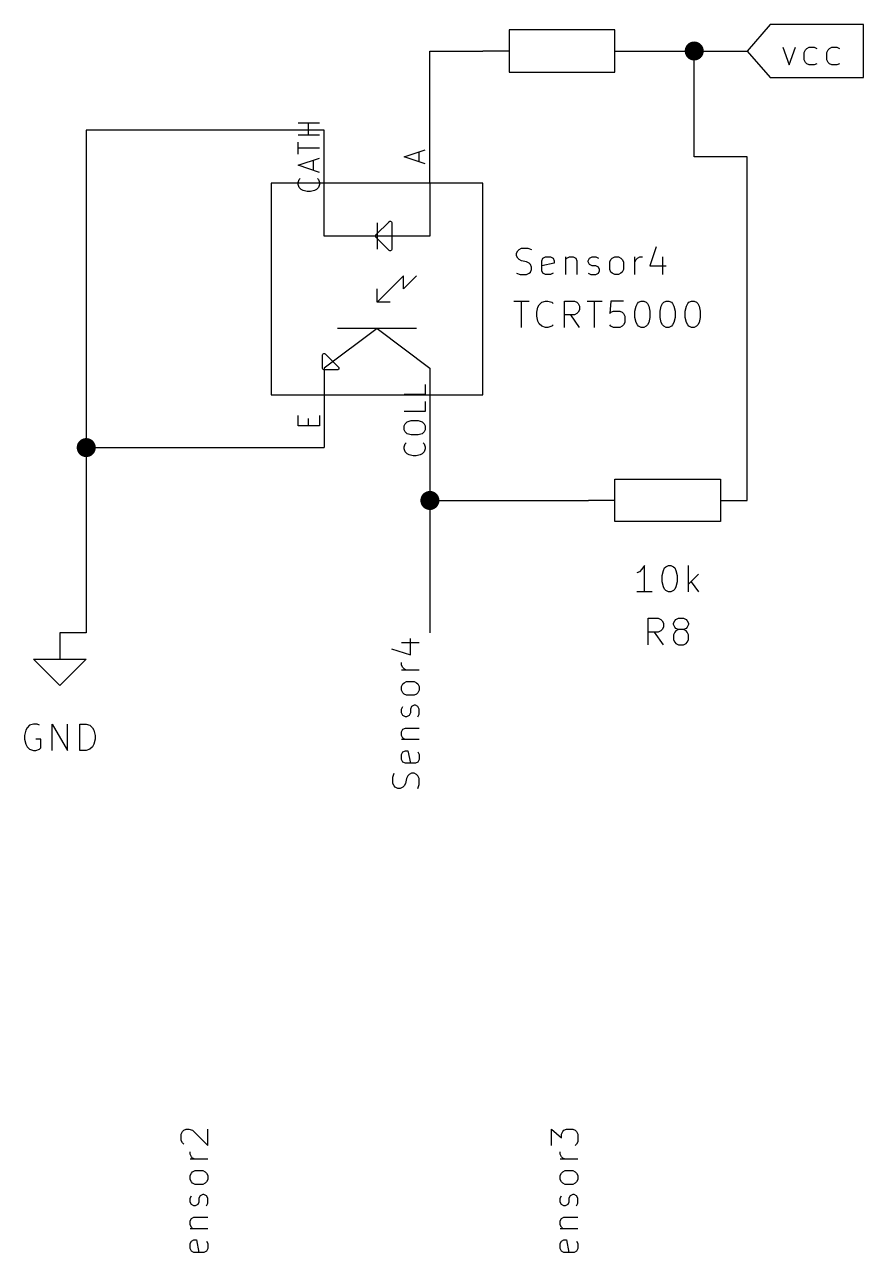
# Model space of a CAD drawing. Extents: x 0.4 to 11.3, y -7.9 to -0.4.
# Drawn here: x 5.933 to 7.52, y -3.972 to -1.65 of the extents above; entities that cross this region are included whole.
import ezdxf

# ---------------------------------------------------------------- set-up
doc = ezdxf.new("R2010")
doc.units = 0
doc.header["$MEASUREMENT"] = 0
for name, color, linetype in [('CYAN2', 4, 'CONTINUOUS'), ('GRAY1', 251, 'CONTINUOUS'), ('GREEN3', 91, 'CONTINUOUS'), ('LYELLOW', 51, 'CONTINUOUS'), ('RED2', 1, 'CONTINUOUS'), ('RED3', 11, 'CONTINUOUS')]:
    doc.layers.add(name, color=color, linetype=linetype)

msp = doc.modelspace()

# ---------------------------------------------------------------- linework, layer by layer
at = {"layer": 'CYAN2', "linetype": 'CONTINUOUS'}
for p, q in [((6.8639, -2.0823), (6.8663, -2.0776)), ((6.8639, -2.0871), (6.8639, -2.0823)), ((6.8663, -2.0918), (6.8639, -2.0871)), ((6.8663, -2.0776), (6.8687, -2.0752)), ((6.8687, -2.0752), (6.8734, -2.0728)), ((6.8734, -2.0728), (6.8853, -2.0728)), ((6.8853, -2.0728), (6.8925, -2.0752)), ((6.9139, -2.0918), (6.9187, -2.0895)), ((6.9187, -2.0895), (6.9282, -2.0895)), ((6.9282, -2.0895), (6.9329, -2.0918)), ((6.9568, -2.0895), (6.9568, -2.1228)), ((6.9591, -2.0918), (6.9639, -2.0895)), ((6.9639, -2.0895), (6.971, -2.0895)), ((6.971, -2.0895), (6.9758, -2.0918)), ((7.002, -2.0918), (7.0068, -2.0895)), ((7.0068, -2.0895), (7.0139, -2.0895)), ((7.0139, -2.0895), (7.0187, -2.0918)), ((7.0449, -2.0918), (7.0496, -2.0895)), ((7.0496, -2.0895), (7.0568, -2.0895)), ((7.0568, -2.0895), (7.0615, -2.0918)), ((7.0877, -2.1228), (7.0877, -2.0895)), ((7.0925, -2.0918), (7.0972, -2.0895)), ((7.0972, -2.0895), (7.102, -2.0895)), ((7.1282, -2.0704), (7.1163, -2.1061)), ((7.1401, -2.0895), (7.1401, -2.1228)), ((6.8687, -2.0942), (6.8663, -2.0918)), ((6.8734, -2.0966), (6.8687, -2.0942)), ((6.8829, -2.099), (6.8734, -2.0966)), ((6.8877, -2.1014), (6.8829, -2.099)), ((6.8901, -2.1038), (6.8877, -2.1014)), ((6.8925, -2.1085), (6.8901, -2.1038)), ((6.8925, -2.1133), (6.8925, -2.1085)), ((6.9115, -2.0966), (6.9139, -2.0918)), ((6.9115, -2.1157), (6.9115, -2.0966)), ((6.9353, -2.1014), (6.9115, -2.1061)), ((6.9329, -2.0918), (6.9353, -2.0966)), ((6.9353, -2.0966), (6.9353, -2.1014)), ((6.9568, -2.0942), (6.9591, -2.0918)), ((6.9758, -2.0918), (6.9782, -2.0966)), ((6.9782, -2.0966), (6.9782, -2.1228)), ((6.9996, -2.0966), (7.002, -2.0918)), ((6.9996, -2.099), (6.9996, -2.0966)), ((7.002, -2.1038), (6.9996, -2.099)), ((7.0068, -2.1061), (7.002, -2.1038)), ((7.0139, -2.1061), (7.0068, -2.1061)), ((7.0187, -2.1085), (7.0139, -2.1061)), ((7.021, -2.1133), (7.0187, -2.1085)), ((7.0401, -2.099), (7.0425, -2.0942)), ((7.0401, -2.1133), (7.0401, -2.099)), ((7.0425, -2.0942), (7.0449, -2.0918)), ((7.0615, -2.0918), (7.0639, -2.0942)), ((7.0639, -2.0942), (7.0663, -2.099)), ((7.0663, -2.099), (7.0663, -2.1133)), ((7.0877, -2.099), (7.0901, -2.0942)), ((7.0901, -2.0942), (7.0925, -2.0918)), ((7.1163, -2.1061), (7.1472, -2.1061)), ((6.8639, -2.1204), (6.871, -2.1228)), ((6.871, -2.1228), (6.8829, -2.1228)), ((6.8829, -2.1228), (6.8877, -2.1204)), ((6.8877, -2.1204), (6.8901, -2.118)), ((6.8901, -2.118), (6.8925, -2.1133)), ((6.9139, -2.1204), (6.9115, -2.1157)), ((6.9187, -2.1228), (6.9139, -2.1204)), ((6.9282, -2.1228), (6.9187, -2.1228)), ((6.9329, -2.1204), (6.9282, -2.1228)), ((6.9996, -2.1204), (7.0044, -2.1228)), ((7.0044, -2.1228), (7.0139, -2.1228)), ((7.0139, -2.1228), (7.0187, -2.1204)), ((7.0187, -2.1204), (7.021, -2.1157)), ((7.021, -2.1157), (7.021, -2.1133)), ((7.0425, -2.118), (7.0401, -2.1133)), ((7.0449, -2.1204), (7.0425, -2.118)), ((7.0496, -2.1228), (7.0449, -2.1204)), ((7.0568, -2.1228), (7.0496, -2.1228)), ((7.0615, -2.1204), (7.0568, -2.1228)), ((7.0639, -2.118), (7.0615, -2.1204)), ((7.0663, -2.1133), (7.0639, -2.118)), ((6.8591, -2.1728), (6.8877, -2.1728)), ((6.8734, -2.2228), (6.8734, -2.1728)), ((6.9044, -2.1847), (6.9068, -2.1799)), ((6.9068, -2.1799), (6.9115, -2.1752)), ((6.9115, -2.1752), (6.9187, -2.1728)), ((6.9187, -2.1728), (6.9234, -2.1728)), ((6.9234, -2.1728), (6.9306, -2.1752)), ((6.9306, -2.1752), (6.9329, -2.1776)), ((6.9544, -2.2228), (6.9544, -2.1728)), ((6.9544, -2.1728), (6.9734, -2.1728)), ((6.9734, -2.1728), (6.9782, -2.1752)), ((6.9782, -2.1752), (6.9806, -2.1776)), ((6.9806, -2.1776), (6.9829, -2.1823)), ((6.9829, -2.1823), (6.9829, -2.1895)), ((6.9972, -2.1728), (7.0258, -2.1728)), ((7.0115, -2.2228), (7.0115, -2.1728)), ((7.0425, -2.1728), (7.0401, -2.1966)), ((7.0663, -2.1728), (7.0425, -2.1728)), ((7.0877, -2.1918), (7.0901, -2.1823)), ((7.0901, -2.1823), (7.0925, -2.1776)), ((7.0925, -2.1776), (7.0949, -2.1752)), ((7.0949, -2.1752), (7.0996, -2.1728)), ((7.0996, -2.1728), (7.1044, -2.1728)), ((7.1044, -2.1728), (7.1091, -2.1752)), ((7.1091, -2.1752), (7.1115, -2.1776)), ((7.1115, -2.1776), (7.1139, -2.1823)), ((7.1139, -2.1823), (7.1163, -2.1918)), ((7.1353, -2.1918), (7.1377, -2.1823)), ((7.1377, -2.1823), (7.1401, -2.1776)), ((7.1401, -2.1776), (7.1425, -2.1752)), ((7.1425, -2.1752), (7.1472, -2.1728)), ((7.1472, -2.1728), (7.152, -2.1728)), ((7.152, -2.1728), (7.1568, -2.1752)), ((7.1568, -2.1752), (7.1591, -2.1776)), ((7.1591, -2.1776), (7.1615, -2.1823)), ((7.1615, -2.1823), (7.1639, -2.1918)), ((7.1829, -2.1918), (7.1853, -2.1823)), ((7.1853, -2.1823), (7.1877, -2.1776)), ((7.1877, -2.1776), (7.1901, -2.1752)), ((7.1901, -2.1752), (7.1948, -2.1728)), ((7.1948, -2.1728), (7.1996, -2.1728)), ((7.1996, -2.1728), (7.2044, -2.1752)), ((7.2044, -2.1752), (7.2068, -2.1776)), ((7.2068, -2.1776), (7.2091, -2.1823)), ((7.2091, -2.1823), (7.2115, -2.1918)), ((6.902, -2.1942), (6.9044, -2.1847)), ((6.902, -2.2014), (6.902, -2.1942)), ((6.9044, -2.2109), (6.902, -2.2014)), ((6.9734, -2.199), (6.9544, -2.199)), ((6.9829, -2.2228), (6.9663, -2.199)), ((6.9782, -2.1966), (6.9734, -2.199)), ((6.9806, -2.1942), (6.9782, -2.1966)), ((6.9829, -2.1895), (6.9806, -2.1942)), ((7.0401, -2.1966), (7.0425, -2.1942)), ((7.0425, -2.1942), (7.0472, -2.1918)), ((7.0472, -2.1918), (7.0591, -2.1918)), ((7.0591, -2.1918), (7.0639, -2.1942)), ((7.0639, -2.1942), (7.0663, -2.1966)), ((7.0663, -2.1966), (7.0687, -2.2014)), ((7.0687, -2.2014), (7.0687, -2.2133)), ((7.0877, -2.2038), (7.0877, -2.1918)), ((7.0901, -2.2133), (7.0877, -2.2038)), ((7.1163, -2.2038), (7.1139, -2.2133)), ((7.1163, -2.1918), (7.1163, -2.2038)), ((7.1353, -2.2038), (7.1353, -2.1918)), ((7.1377, -2.2133), (7.1353, -2.2038)), ((7.1639, -2.2038), (7.1615, -2.2133)), ((7.1639, -2.1918), (7.1639, -2.2038)), ((7.1829, -2.2038), (7.1829, -2.1918)), ((7.1853, -2.2133), (7.1829, -2.2038)), ((7.2115, -2.2038), (7.2091, -2.2133)), ((7.2115, -2.1918), (7.2115, -2.2038)), ((6.9068, -2.2157), (6.9044, -2.2109)), ((6.9115, -2.2204), (6.9068, -2.2157)), ((6.9187, -2.2228), (6.9115, -2.2204)), ((6.9234, -2.2228), (6.9187, -2.2228)), ((6.9306, -2.2204), (6.9234, -2.2228)), ((6.9329, -2.218), (6.9306, -2.2204)), ((7.0425, -2.2204), (7.0401, -2.218)), ((7.0472, -2.2228), (7.0425, -2.2204)), ((7.0591, -2.2228), (7.0472, -2.2228)), ((7.0639, -2.2204), (7.0591, -2.2228)), ((7.0663, -2.218), (7.0639, -2.2204)), ((7.0687, -2.2133), (7.0663, -2.218)), ((7.0925, -2.218), (7.0901, -2.2133)), ((7.0949, -2.2204), (7.0925, -2.218)), ((7.0996, -2.2228), (7.0949, -2.2204)), ((7.1044, -2.2228), (7.0996, -2.2228)), ((7.1091, -2.2204), (7.1044, -2.2228)), ((7.1115, -2.218), (7.1091, -2.2204)), ((7.1139, -2.2133), (7.1115, -2.218)), ((7.1401, -2.218), (7.1377, -2.2133)), ((7.1425, -2.2204), (7.1401, -2.218)), ((7.1472, -2.2228), (7.1425, -2.2204)), ((7.152, -2.2228), (7.1472, -2.2228)), ((7.1568, -2.2204), (7.152, -2.2228)), ((7.1591, -2.218), (7.1568, -2.2204)), ((7.1615, -2.2133), (7.1591, -2.218)), ((7.1877, -2.218), (7.1853, -2.2133)), ((7.1901, -2.2204), (7.1877, -2.218)), ((7.1948, -2.2228), (7.1901, -2.2204)), ((7.1996, -2.2228), (7.1948, -2.2228)), ((7.2044, -2.2204), (7.1996, -2.2228)), ((7.2068, -2.218), (7.2044, -2.2204)), ((7.2091, -2.2133), (7.2068, -2.218)), ((7.0964, -2.6847), (7.0917, -2.6871)), ((7.1012, -2.6799), (7.0964, -2.6847)), ((7.1059, -2.6728), (7.1012, -2.6799)), ((7.1059, -2.7228), (7.1059, -2.6728)), ((7.1393, -2.6919), (7.1417, -2.6823)), ((7.1393, -2.7038), (7.1393, -2.6919)), ((7.1417, -2.6823), (7.144, -2.6776)), ((7.144, -2.6776), (7.1464, -2.6752)), ((7.1464, -2.6752), (7.1512, -2.6728)), ((7.1512, -2.6728), (7.1559, -2.6728)), ((7.1559, -2.6728), (7.1607, -2.6752)), ((7.1607, -2.6752), (7.1631, -2.6776)), ((7.1631, -2.6776), (7.1655, -2.6823)), ((7.1655, -2.6823), (7.1679, -2.6919)), ((7.1679, -2.6919), (7.1679, -2.7038)), ((7.1893, -2.7228), (7.1893, -2.6728)), ((7.2083, -2.6895), (7.1893, -2.7085)), ((7.1417, -2.7133), (7.1393, -2.7038)), ((7.144, -2.718), (7.1417, -2.7133)), ((7.1655, -2.7133), (7.1631, -2.718)), ((7.1679, -2.7038), (7.1655, -2.7133)), ((7.194, -2.7038), (7.2083, -2.7228)), ((7.1202, -2.7228), (7.0917, -2.7228)), ((7.1464, -2.7204), (7.144, -2.718)), ((7.1512, -2.7228), (7.1464, -2.7204)), ((7.1559, -2.7228), (7.1512, -2.7228)), ((7.1607, -2.7204), (7.1559, -2.7228)), ((7.1631, -2.718), (7.1607, -2.7204)), ((7.1131, -2.8228), (7.1131, -2.7728)), ((7.1131, -2.7728), (7.1321, -2.7728)), ((7.1321, -2.7728), (7.1369, -2.7752)), ((7.1369, -2.7752), (7.1393, -2.7776)), ((7.1393, -2.7776), (7.1417, -2.7823)), ((7.1417, -2.7823), (7.1417, -2.7895)), ((7.1607, -2.7823), (7.1631, -2.7776)), ((7.1607, -2.7847), (7.1607, -2.7823)), ((7.1631, -2.7895), (7.1607, -2.7847)), ((7.1631, -2.7776), (7.1655, -2.7752)), ((7.1655, -2.7752), (7.1702, -2.7728)), ((7.1702, -2.7728), (7.1798, -2.7728)), ((7.1798, -2.7728), (7.1845, -2.7752)), ((7.1845, -2.7752), (7.1869, -2.7776)), ((7.1869, -2.7776), (7.1893, -2.7823)), ((7.1893, -2.7847), (7.1869, -2.7895)), ((7.1893, -2.7823), (7.1893, -2.7847)), ((7.1321, -2.799), (7.1131, -2.799)), ((7.1417, -2.8228), (7.125, -2.799)), ((7.1369, -2.7966), (7.1321, -2.799)), ((7.1393, -2.7942), (7.1369, -2.7966)), ((7.1417, -2.7895), (7.1393, -2.7942)), ((7.1631, -2.799), (7.1607, -2.8038)), ((7.1607, -2.8038), (7.1607, -2.8133)), ((7.1655, -2.7919), (7.1631, -2.7895)), ((7.1655, -2.7966), (7.1631, -2.799)), ((7.1702, -2.7942), (7.1655, -2.7919)), ((7.1702, -2.7942), (7.1655, -2.7966)), ((7.1798, -2.7942), (7.1702, -2.7942)), ((7.1845, -2.7919), (7.1798, -2.7942)), ((7.1845, -2.7966), (7.1798, -2.7942)), ((7.1869, -2.7895), (7.1845, -2.7919)), ((7.1869, -2.799), (7.1845, -2.7966)), ((7.1893, -2.8038), (7.1869, -2.799)), ((7.1893, -2.8133), (7.1893, -2.8038)), ((7.1607, -2.8133), (7.1631, -2.818)), ((7.1631, -2.818), (7.1655, -2.8204)), ((7.1655, -2.8204), (7.1702, -2.8228)), ((7.1702, -2.8228), (7.1798, -2.8228)), ((7.1798, -2.8228), (7.1845, -2.8204)), ((7.1845, -2.8204), (7.1869, -2.818)), ((7.1869, -2.818), (7.1893, -2.8133)), ((5.9357, -2.9847), (5.9333, -2.9942)), ((5.9333, -2.9942), (5.9333, -3.0014)), ((5.9381, -2.9799), (5.9357, -2.9847)), ((5.9429, -2.9752), (5.9381, -2.9799)), ((5.95, -2.9728), (5.9429, -2.9752)), ((5.9571, -2.9728), (5.95, -2.9728)), ((5.9619, -2.9752), (5.9571, -2.9728)), ((5.9857, -3.0228), (5.9857, -2.9728)), ((5.9857, -2.9728), (6.0143, -3.0228)), ((6.0143, -3.0228), (6.0143, -2.9728)), ((6.0381, -3.0228), (6.0381, -2.9728)), ((6.0381, -2.9728), (6.05, -2.9728)), ((6.05, -2.9728), (6.0571, -2.9752)), ((6.0571, -2.9752), (6.0619, -2.9799)), ((6.0619, -2.9799), (6.0643, -2.9847)), ((6.0643, -2.9847), (6.0667, -2.9942)), ((6.0667, -2.9942), (6.0667, -3.0014)), ((5.9333, -3.0014), (5.9357, -3.0109)), ((5.9357, -3.0109), (5.9381, -3.0157)), ((5.9381, -3.0157), (5.9429, -3.0204)), ((5.9643, -3.0014), (5.9548, -3.0014)), ((5.9619, -3.0204), (5.9643, -3.018)), ((5.9643, -3.018), (5.9643, -3.0014)), ((6.0619, -3.0157), (6.0571, -3.0204)), ((6.0643, -3.0109), (6.0619, -3.0157)), ((6.0667, -3.0014), (6.0643, -3.0109)), ((5.9429, -3.0204), (5.95, -3.0228)), ((5.95, -3.0228), (5.9548, -3.0228)), ((5.9548, -3.0228), (5.9619, -3.0204)), ((6.05, -3.0228), (6.0381, -3.0228)), ((6.0571, -3.0204), (6.05, -3.0228))]:
    msp.add_line(p, q, dxfattribs=at)
at = {"layer": 'GRAY1', "linetype": 'CONTINUOUS'}
for p, q in [((6.6274, -2.8303), (6.6631, -2.8422)), ((6.6465, -2.8184), (6.6798, -2.8184)), ((6.6631, -2.8422), (6.6631, -2.8113)), ((6.6465, -2.8613), (6.6465, -2.8565)), ((6.6488, -2.866), (6.6465, -2.8613)), ((6.6798, -2.8708), (6.6465, -2.8708)), ((6.6512, -2.8684), (6.6488, -2.866)), ((6.656, -2.8708), (6.6512, -2.8684)), ((6.6465, -2.9017), (6.6488, -2.897)), ((6.6465, -2.9089), (6.6465, -2.9017)), ((6.6488, -2.897), (6.6512, -2.8946)), ((6.6512, -2.8946), (6.656, -2.8922)), ((6.656, -2.8922), (6.6703, -2.8922)), ((6.6703, -2.8922), (6.675, -2.8946)), ((6.675, -2.8946), (6.6774, -2.897)), ((6.6774, -2.897), (6.6798, -2.9017)), ((6.6798, -2.9017), (6.6798, -2.9089)), ((6.6488, -2.9136), (6.6465, -2.9089)), ((6.6512, -2.916), (6.6488, -2.9136)), ((6.656, -2.9184), (6.6512, -2.916)), ((6.6703, -2.9184), (6.656, -2.9184)), ((6.675, -2.916), (6.6703, -2.9184)), ((6.6774, -2.9136), (6.675, -2.916)), ((6.6798, -2.9089), (6.6774, -2.9136)), ((6.6465, -2.9446), (6.6488, -2.9398)), ((6.6465, -2.9517), (6.6465, -2.9446)), ((6.6655, -2.9398), (6.6631, -2.9446)), ((6.6631, -2.9446), (6.6631, -2.9517)), ((6.6703, -2.9374), (6.6655, -2.9398)), ((6.6727, -2.9374), (6.6703, -2.9374)), ((6.6774, -2.9398), (6.6727, -2.9374)), ((6.6798, -2.9446), (6.6774, -2.9398)), ((6.6798, -2.9541), (6.6798, -2.9446)), ((6.6488, -2.9565), (6.6465, -2.9517)), ((6.6536, -2.9589), (6.6488, -2.9565)), ((6.656, -2.9589), (6.6536, -2.9589)), ((6.6608, -2.9565), (6.656, -2.9589)), ((6.6631, -2.9517), (6.6608, -2.9565)), ((6.6774, -2.9589), (6.6798, -2.9541)), ((6.6465, -2.9874), (6.6488, -2.9827)), ((6.6465, -2.9946), (6.6465, -2.9874)), ((6.6488, -2.9993), (6.6465, -2.9946)), ((6.6488, -2.9827), (6.6536, -2.9803)), ((6.6536, -2.9803), (6.6798, -2.9803)), ((6.6465, -3.0017), (6.6798, -3.0017)), ((6.6512, -3.0017), (6.6488, -2.9993)), ((6.6465, -3.0303), (6.6488, -3.0255)), ((6.6465, -3.0398), (6.6465, -3.0303)), ((6.6488, -3.0446), (6.6465, -3.0398)), ((6.6488, -3.0255), (6.6536, -3.0232)), ((6.6536, -3.0232), (6.6584, -3.0232)), ((6.6584, -3.0232), (6.6631, -3.047)), ((6.6774, -3.0255), (6.6798, -3.0303)), ((6.6798, -3.0398), (6.6774, -3.0446)), ((6.6798, -3.0303), (6.6798, -3.0398)), ((6.6536, -3.047), (6.6488, -3.0446)), ((6.6727, -3.047), (6.6536, -3.047)), ((6.6774, -3.0446), (6.6727, -3.047)), ((6.6298, -3.0732), (6.6322, -3.066)), ((6.6298, -3.0851), (6.6298, -3.0732)), ((6.6322, -3.0898), (6.6298, -3.0851)), ((6.6536, -3.0851), (6.6512, -3.0898)), ((6.656, -3.0755), (6.6536, -3.0851)), ((6.6584, -3.0708), (6.656, -3.0755)), ((6.6608, -3.0684), (6.6584, -3.0708)), ((6.6655, -3.066), (6.6608, -3.0684)), ((6.6703, -3.066), (6.6655, -3.066)), ((6.675, -3.0684), (6.6703, -3.066)), ((6.6774, -3.0708), (6.675, -3.0684)), ((6.6798, -3.0755), (6.6774, -3.0708)), ((6.6774, -3.0946), (6.6798, -3.0874)), ((6.6798, -3.0874), (6.6798, -3.0755)), ((6.6346, -3.0922), (6.6322, -3.0898)), ((6.6393, -3.0946), (6.6346, -3.0922)), ((6.6441, -3.0946), (6.6393, -3.0946)), ((6.6488, -3.0922), (6.6441, -3.0946)), ((6.6512, -3.0898), (6.6488, -3.0922)), ((6.2298, -3.7483), (6.2322, -3.7435)), ((6.2298, -3.7602), (6.2298, -3.7483)), ((6.2322, -3.7649), (6.2298, -3.7602)), ((6.2322, -3.7435), (6.2346, -3.7411)), ((6.2346, -3.7411), (6.2393, -3.7387)), ((6.2393, -3.7387), (6.2441, -3.7387)), ((6.2441, -3.7387), (6.2512, -3.7411)), ((6.2512, -3.7411), (6.2798, -3.7697)), ((6.2798, -3.7697), (6.2798, -3.7387)), ((6.9298, -3.7697), (6.9298, -3.7387)), ((6.9298, -3.7387), (6.9488, -3.7554)), ((6.9488, -3.7483), (6.9512, -3.7435)), ((6.9488, -3.7554), (6.9488, -3.7483)), ((6.9512, -3.7435), (6.9536, -3.7411)), ((6.9536, -3.7411), (6.9584, -3.7387)), ((6.9584, -3.7387), (6.9703, -3.7387)), ((6.9703, -3.7387), (6.975, -3.7411)), ((6.975, -3.7411), (6.9774, -3.7435)), ((6.9774, -3.7435), (6.9798, -3.7483)), ((6.9798, -3.7483), (6.9798, -3.7626)), ((6.2346, -3.7673), (6.2322, -3.7649)), ((6.2465, -3.7864), (6.2465, -3.7816)), ((6.9465, -3.7864), (6.9465, -3.7816)), ((6.9774, -3.7673), (6.975, -3.7697)), ((6.9798, -3.7626), (6.9774, -3.7673)), ((6.2488, -3.7911), (6.2465, -3.7864)), ((6.2798, -3.7959), (6.2465, -3.7959)), ((6.2512, -3.7935), (6.2488, -3.7911)), ((6.256, -3.7959), (6.2512, -3.7935)), ((6.9488, -3.7911), (6.9465, -3.7864)), ((6.9798, -3.7959), (6.9465, -3.7959)), ((6.9512, -3.7935), (6.9488, -3.7911)), ((6.956, -3.7959), (6.9512, -3.7935)), ((6.2465, -3.8268), (6.2488, -3.8221)), ((6.2465, -3.834), (6.2465, -3.8268)), ((6.2488, -3.8221), (6.2512, -3.8197)), ((6.2512, -3.8197), (6.256, -3.8173)), ((6.256, -3.8173), (6.2703, -3.8173)), ((6.2703, -3.8173), (6.275, -3.8197)), ((6.275, -3.8197), (6.2774, -3.8221)), ((6.2774, -3.8221), (6.2798, -3.8268)), ((6.2798, -3.8268), (6.2798, -3.834)), ((6.9465, -3.8268), (6.9488, -3.8221)), ((6.9465, -3.834), (6.9465, -3.8268)), ((6.9488, -3.8221), (6.9512, -3.8197)), ((6.9512, -3.8197), (6.956, -3.8173)), ((6.956, -3.8173), (6.9703, -3.8173)), ((6.9703, -3.8173), (6.975, -3.8197)), ((6.975, -3.8197), (6.9774, -3.8221)), ((6.9774, -3.8221), (6.9798, -3.8268)), ((6.9798, -3.8268), (6.9798, -3.834)), ((6.2488, -3.8387), (6.2465, -3.834)), ((6.2512, -3.8411), (6.2488, -3.8387)), ((6.256, -3.8435), (6.2512, -3.8411)), ((6.2703, -3.8435), (6.256, -3.8435)), ((6.275, -3.8411), (6.2703, -3.8435)), ((6.2774, -3.8387), (6.275, -3.8411)), ((6.2798, -3.834), (6.2774, -3.8387)), ((6.9488, -3.8387), (6.9465, -3.834)), ((6.9512, -3.8411), (6.9488, -3.8387)), ((6.956, -3.8435), (6.9512, -3.8411)), ((6.9703, -3.8435), (6.956, -3.8435)), ((6.975, -3.8411), (6.9703, -3.8435)), ((6.9774, -3.8387), (6.975, -3.8411)), ((6.9798, -3.834), (6.9774, -3.8387)), ((6.2465, -3.8697), (6.2488, -3.8649)), ((6.2465, -3.8768), (6.2465, -3.8697)), ((6.2488, -3.8816), (6.2465, -3.8768)), ((6.2631, -3.8768), (6.2608, -3.8816)), ((6.2655, -3.8649), (6.2631, -3.8697)), ((6.2631, -3.8697), (6.2631, -3.8768)), ((6.2703, -3.8626), (6.2655, -3.8649)), ((6.2727, -3.8626), (6.2703, -3.8626)), ((6.2774, -3.8649), (6.2727, -3.8626)), ((6.2798, -3.8697), (6.2774, -3.8649)), ((6.2798, -3.8792), (6.2798, -3.8697)), ((6.9465, -3.8697), (6.9488, -3.8649)), ((6.9465, -3.8768), (6.9465, -3.8697)), ((6.9488, -3.8816), (6.9465, -3.8768)), ((6.9631, -3.8768), (6.9608, -3.8816)), ((6.9655, -3.8649), (6.9631, -3.8697)), ((6.9631, -3.8697), (6.9631, -3.8768)), ((6.9703, -3.8626), (6.9655, -3.8649)), ((6.9727, -3.8626), (6.9703, -3.8626)), ((6.9774, -3.8649), (6.9727, -3.8626)), ((6.9798, -3.8697), (6.9774, -3.8649)), ((6.9798, -3.8792), (6.9798, -3.8697)), ((6.2536, -3.884), (6.2488, -3.8816)), ((6.256, -3.884), (6.2536, -3.884)), ((6.2608, -3.8816), (6.256, -3.884)), ((6.2774, -3.884), (6.2798, -3.8792)), ((6.9536, -3.884), (6.9488, -3.8816)), ((6.956, -3.884), (6.9536, -3.884)), ((6.9608, -3.8816), (6.956, -3.884)), ((6.9774, -3.884), (6.9798, -3.8792)), ((6.2465, -3.9126), (6.2488, -3.9078)), ((6.2465, -3.9197), (6.2465, -3.9126)), ((6.2488, -3.9245), (6.2465, -3.9197)), ((6.2488, -3.9078), (6.2536, -3.9054)), ((6.2536, -3.9054), (6.2798, -3.9054)), ((6.9465, -3.9126), (6.9488, -3.9078)), ((6.9465, -3.9197), (6.9465, -3.9126)), ((6.9488, -3.9245), (6.9465, -3.9197)), ((6.9488, -3.9078), (6.9536, -3.9054)), ((6.9536, -3.9054), (6.9798, -3.9054)), ((6.2465, -3.9268), (6.2798, -3.9268)), ((6.2512, -3.9268), (6.2488, -3.9245)), ((6.9465, -3.9268), (6.9798, -3.9268)), ((6.9512, -3.9268), (6.9488, -3.9245)), ((6.2465, -3.9554), (6.2488, -3.9507)), ((6.2465, -3.9649), (6.2465, -3.9554)), ((6.2488, -3.9697), (6.2465, -3.9649)), ((6.2488, -3.9507), (6.2536, -3.9483)), ((6.2536, -3.9721), (6.2488, -3.9697)), ((6.2536, -3.9483), (6.2584, -3.9483)), ((6.2584, -3.9483), (6.2631, -3.9721)), ((6.2774, -3.9697), (6.2727, -3.9721)), ((6.2774, -3.9507), (6.2798, -3.9554)), ((6.2798, -3.9649), (6.2774, -3.9697)), ((6.2798, -3.9554), (6.2798, -3.9649)), ((6.9465, -3.9554), (6.9488, -3.9507)), ((6.9465, -3.9649), (6.9465, -3.9554)), ((6.9488, -3.9697), (6.9465, -3.9649)), ((6.9488, -3.9507), (6.9536, -3.9483)), ((6.9536, -3.9721), (6.9488, -3.9697)), ((6.9536, -3.9483), (6.9584, -3.9483)), ((6.9584, -3.9483), (6.9631, -3.9721)), ((6.9774, -3.9697), (6.9727, -3.9721)), ((6.9774, -3.9507), (6.9798, -3.9554)), ((6.9798, -3.9649), (6.9774, -3.9697)), ((6.9798, -3.9554), (6.9798, -3.9649)), ((6.2727, -3.9721), (6.2536, -3.9721)), ((6.9727, -3.9721), (6.9536, -3.9721))]:
    msp.add_line(p, q, dxfattribs=at)
at = {"layer": 'GREEN3', "linetype": 'CONTINUOUS'}
for p, q in [((6.7, -1.85), (6.7, -1.7)), ((6.7, -1.7), (6.8, -1.7)), ((7.1, -1.7), (7.2, -1.7)), ((7.2, -1.9), (7.2, -1.7)), ((7.2, -1.7), (7.3, -1.7)), ((6.5, -1.85), (6.05, -1.85)), ((6.05, -1.85), (6.05, -2.45)), ((7.3, -1.9), (7.2, -1.9)), ((7.3, -2.55), (7.3, -1.9)), ((6.05, -2.45), (6.5, -2.45)), ((6.05, -2.45), (6.05, -2.8)), ((6.7, -2.45), (6.7, -2.55)), ((6.7, -2.55), (6.7, -2.8)), ((6.7, -2.55), (7, -2.55)), ((6.05, -2.8), (6, -2.8))]:
    msp.add_line(p, q, dxfattribs=at)
at = {"layer": 'GREEN3', "const_width": 0.018}
for points in [[(7.191, -1.7, 1), (7.209, -1.7, 1)], [(6.041, -2.45, 1), (6.059, -2.45, 1)], [(6.691, -2.55, 1), (6.709, -2.55, 1)]]:
    msp.add_lwpolyline(points, format="xyb", close=True, dxfattribs=at)
at = {"layer": 'LYELLOW', "linetype": 'CONTINUOUS'}
for p, q in [((6.4, -1.95), (6.4, -2.35)), ((6.8, -1.95), (6.4, -1.95)), ((6.8, -2.35), (6.8, -1.95)), ((6.4, -2.35), (6.8, -2.35))]:
    msp.add_line(p, q, dxfattribs=at)
at = {"layer": 'RED2', "linetype": 'CONTINUOUS'}
for p, q in [((7.05, -1.66), (6.85, -1.66)), ((6.85, -1.66), (6.85, -1.74)), ((7.05, -1.74), (7.05, -1.66)), ((7.3438, -1.65), (7.3, -1.7)), ((7.5201, -1.65), (7.3438, -1.65)), ((7.5201, -1.7), (7.5201, -1.65)), ((7.3675, -1.693), (7.3794, -1.7264)), ((7.3794, -1.7264), (7.3913, -1.693)), ((7.4127, -1.6954), (7.4175, -1.693)), ((7.4175, -1.693), (7.427, -1.693)), ((7.427, -1.693), (7.4318, -1.6954)), ((7.4556, -1.6954), (7.4604, -1.693)), ((7.4604, -1.693), (7.4699, -1.693)), ((7.4699, -1.693), (7.4746, -1.6954)), ((6.85, -1.7), (6.8, -1.7)), ((7.05, -1.7), (7.1, -1.7)), ((7.3, -1.7), (7.3438, -1.75)), ((7.408, -1.7026), (7.4104, -1.6978)), ((7.408, -1.7169), (7.408, -1.7026)), ((7.4104, -1.7216), (7.408, -1.7169)), ((7.4104, -1.6978), (7.4127, -1.6954)), ((7.4508, -1.7026), (7.4532, -1.6978)), ((7.4508, -1.7169), (7.4508, -1.7026)), ((7.4532, -1.7216), (7.4508, -1.7169)), ((7.4532, -1.6978), (7.4556, -1.6954)), ((7.5201, -1.75), (7.5201, -1.7)), ((6.85, -1.74), (7.05, -1.74)), ((7.4127, -1.724), (7.4104, -1.7216)), ((7.4175, -1.7264), (7.4127, -1.724)), ((7.427, -1.7264), (7.4175, -1.7264)), ((7.4318, -1.724), (7.427, -1.7264)), ((7.4556, -1.724), (7.4532, -1.7216)), ((7.4604, -1.7264), (7.4556, -1.724)), ((7.4699, -1.7264), (7.4604, -1.7264)), ((7.4746, -1.724), (7.4699, -1.7264)), ((7.3438, -1.75), (7.5201, -1.75)), ((6.5, -1.95), (6.5, -1.85)), ((6.7, -1.95), (6.7, -1.85)), ((6.4, -1.95), (6.4, -2.35)), ((6.8, -1.95), (6.4, -1.95)), ((6.5, -2.05), (6.5, -1.95)), ((6.7, -1.95), (6.7, -2.05)), ((6.8, -2.35), (6.8, -1.95)), ((6.5979, -2.0479), (6.6229, -2.0229)), ((6.6, -2.025), (6.6, -2.075)), ((6.6229, -2.0229), (6.6233, -2.0225)), ((6.6233, -2.0225), (6.6244, -2.0221)), ((6.6233, -2.0225), (6.6233, -2.0225)), ((6.6244, -2.0221), (6.6256, -2.0221)), ((6.6256, -2.0221), (6.6267, -2.0225)), ((6.6267, -2.0225), (6.6275, -2.0233)), ((6.6275, -2.0233), (6.6279, -2.0244)), ((6.6279, -2.0244), (6.628, -2.025)), ((6.628, -2.025), (6.628, -2.075)), ((6.7, -2.05), (6.5, -2.05)), ((6.5971, -2.0494), (6.5975, -2.0483)), ((6.5971, -2.0506), (6.5971, -2.0494)), ((6.5975, -2.0517), (6.5971, -2.0506)), ((6.5975, -2.0483), (6.5979, -2.0479)), ((6.5979, -2.0521), (6.5975, -2.0517)), ((6.6229, -2.0771), (6.5979, -2.0521)), ((6.6233, -2.0775), (6.6229, -2.0771)), ((6.6244, -2.0779), (6.6233, -2.0775)), ((6.6233, -2.0775), (6.6233, -2.0775)), ((6.6256, -2.0779), (6.6244, -2.0779)), ((6.6267, -2.0775), (6.6256, -2.0779)), ((6.6275, -2.0767), (6.6267, -2.0775)), ((6.6279, -2.0756), (6.6275, -2.0767)), ((6.628, -2.075), (6.6279, -2.0756)), ((6.65, -2.125), (6.6, -2.175)), ((6.675, -2.125), (6.65, -2.15)), ((6.65, -2.15), (6.65, -2.125)), ((6.6, -2.175), (6.6, -2.15)), ((6.625, -2.175), (6.6, -2.175)), ((6.6, -2.225), (6.5, -2.3)), ((6.6, -2.225), (6.525, -2.225)), ((6.675, -2.225), (6.6, -2.225)), ((6.6, -2.225), (6.7, -2.3)), ((6.497, -2.275), (6.4971, -2.2744)), ((6.497, -2.3), (6.497, -2.275)), ((6.4971, -2.2744), (6.4975, -2.2733)), ((6.4975, -2.2733), (6.4983, -2.2725)), ((6.4983, -2.2725), (6.4994, -2.2721)), ((6.4994, -2.2721), (6.5006, -2.2721)), ((6.5006, -2.2721), (6.5017, -2.2725)), ((6.5017, -2.2725), (6.5021, -2.2729)), ((6.5021, -2.2729), (6.5271, -2.2979)), ((6.5271, -2.2979), (6.5275, -2.2983)), ((6.5275, -2.2983), (6.5275, -2.2983)), ((6.5275, -2.2983), (6.5279, -2.2994)), ((6.4971, -2.3006), (6.497, -2.3)), ((6.4975, -2.3017), (6.4971, -2.3006)), ((6.4983, -2.3025), (6.4975, -2.3017)), ((6.4994, -2.3029), (6.4983, -2.3025)), ((6.5, -2.303), (6.4994, -2.3029)), ((6.5, -2.3), (6.5, -2.35)), ((6.525, -2.303), (6.5, -2.303)), ((6.5256, -2.3029), (6.525, -2.303)), ((6.5267, -2.3025), (6.5256, -2.3029)), ((6.5275, -2.3017), (6.5267, -2.3025)), ((6.5279, -2.3006), (6.5275, -2.3017)), ((6.5279, -2.2994), (6.5279, -2.3006)), ((6.7, -2.3), (6.7, -2.35)), ((6.4, -2.35), (6.8, -2.35)), ((6.5, -2.35), (6.5, -2.45)), ((6.7, -2.35), (6.7, -2.45)), ((7.05, -2.59), (7.05, -2.51)), ((7.05, -2.51), (7.25, -2.51)), ((7.25, -2.51), (7.25, -2.59)), ((7.05, -2.55), (7, -2.55)), ((7.25, -2.55), (7.3, -2.55)), ((7.25, -2.59), (7.05, -2.59)), ((6, -2.8), (6, -2.85)), ((6, -2.9), (5.95, -2.85)), ((5.95, -2.85), (6, -2.85)), ((6, -2.85), (6.05, -2.85)), ((6.05, -2.85), (6, -2.9))]:
    msp.add_line(p, q, dxfattribs=at)
at = {"layer": 'RED3', "linetype": 'CONTINUOUS'}
for p, q in [((6.4911, -1.8362), (6.4511, -1.8362)), ((6.4701, -1.859), (6.4701, -1.8362)), ((6.4911, -1.859), (6.4511, -1.859)), ((6.4511, -1.8952), (6.4511, -1.8724)), ((6.4911, -1.8838), (6.4511, -1.8838)), ((6.4511, -1.9162), (6.4911, -1.9029)), ((6.6511, -1.9), (6.6911, -1.8867)), ((6.6911, -1.9133), (6.6511, -1.9)), ((6.6797, -1.9095), (6.6797, -1.8905)), ((6.4911, -1.9295), (6.4511, -1.9162)), ((6.4797, -1.9257), (6.4797, -1.9067)), ((6.4511, -1.9486), (6.453, -1.9429)), ((6.4511, -1.9524), (6.4511, -1.9486)), ((6.453, -1.9429), (6.4549, -1.941)), ((6.4873, -1.941), (6.4892, -1.9429)), ((6.4892, -1.9429), (6.4911, -1.9486)), ((6.4911, -1.9486), (6.4911, -1.9524)), ((6.453, -1.9581), (6.4511, -1.9524)), ((6.4568, -1.9619), (6.453, -1.9581)), ((6.4606, -1.9638), (6.4568, -1.9619)), ((6.4682, -1.9657), (6.4606, -1.9638)), ((6.474, -1.9657), (6.4682, -1.9657)), ((6.4816, -1.9638), (6.474, -1.9657)), ((6.4854, -1.9619), (6.4816, -1.9638)), ((6.4892, -1.9581), (6.4854, -1.9619)), ((6.4911, -1.9524), (6.4892, -1.9581)), ((6.6911, -2.3305), (6.6911, -2.3495)), ((6.6911, -2.3495), (6.6511, -2.3495)), ((6.6911, -2.3629), (6.6911, -2.3819)), ((6.4511, -2.4086), (6.4511, -2.3895)), ((6.4911, -2.3895), (6.4911, -2.4086)), ((6.6911, -2.3819), (6.6511, -2.3819)), ((6.4911, -2.4086), (6.4511, -2.4086)), ((6.4701, -2.4086), (6.4701, -2.3952)), ((6.6511, -2.4086), (6.653, -2.4048)), ((6.6511, -2.4162), (6.6511, -2.4086)), ((6.653, -2.4048), (6.6568, -2.401)), ((6.6568, -2.401), (6.6644, -2.399)), ((6.6644, -2.399), (6.6778, -2.399)), ((6.6778, -2.399), (6.6854, -2.401)), ((6.6854, -2.401), (6.6892, -2.4048)), ((6.6892, -2.4048), (6.6911, -2.4086)), ((6.6911, -2.4086), (6.6911, -2.4162)), ((6.653, -2.42), (6.6511, -2.4162)), ((6.6568, -2.4238), (6.653, -2.42)), ((6.6644, -2.4257), (6.6568, -2.4238)), ((6.6778, -2.4257), (6.6644, -2.4257)), ((6.6854, -2.4238), (6.6778, -2.4257)), ((6.6892, -2.42), (6.6854, -2.4238)), ((6.6911, -2.4162), (6.6892, -2.42)), ((6.6511, -2.4486), (6.653, -2.4429)), ((6.6511, -2.4524), (6.6511, -2.4486)), ((6.653, -2.4581), (6.6511, -2.4524)), ((6.653, -2.4429), (6.6549, -2.441)), ((6.6568, -2.4619), (6.653, -2.4581)), ((6.6892, -2.4581), (6.6854, -2.4619)), ((6.6873, -2.441), (6.6892, -2.4429)), ((6.6892, -2.4429), (6.6911, -2.4486)), ((6.6911, -2.4524), (6.6892, -2.4581)), ((6.6911, -2.4486), (6.6911, -2.4524)), ((6.6606, -2.4638), (6.6568, -2.4619)), ((6.6682, -2.4657), (6.6606, -2.4638)), ((6.674, -2.4657), (6.6682, -2.4657)), ((6.6816, -2.4638), (6.674, -2.4657)), ((6.6854, -2.4619), (6.6816, -2.4638))]:
    msp.add_line(p, q, dxfattribs=at)

doc.saveas('drawing.dxf')
